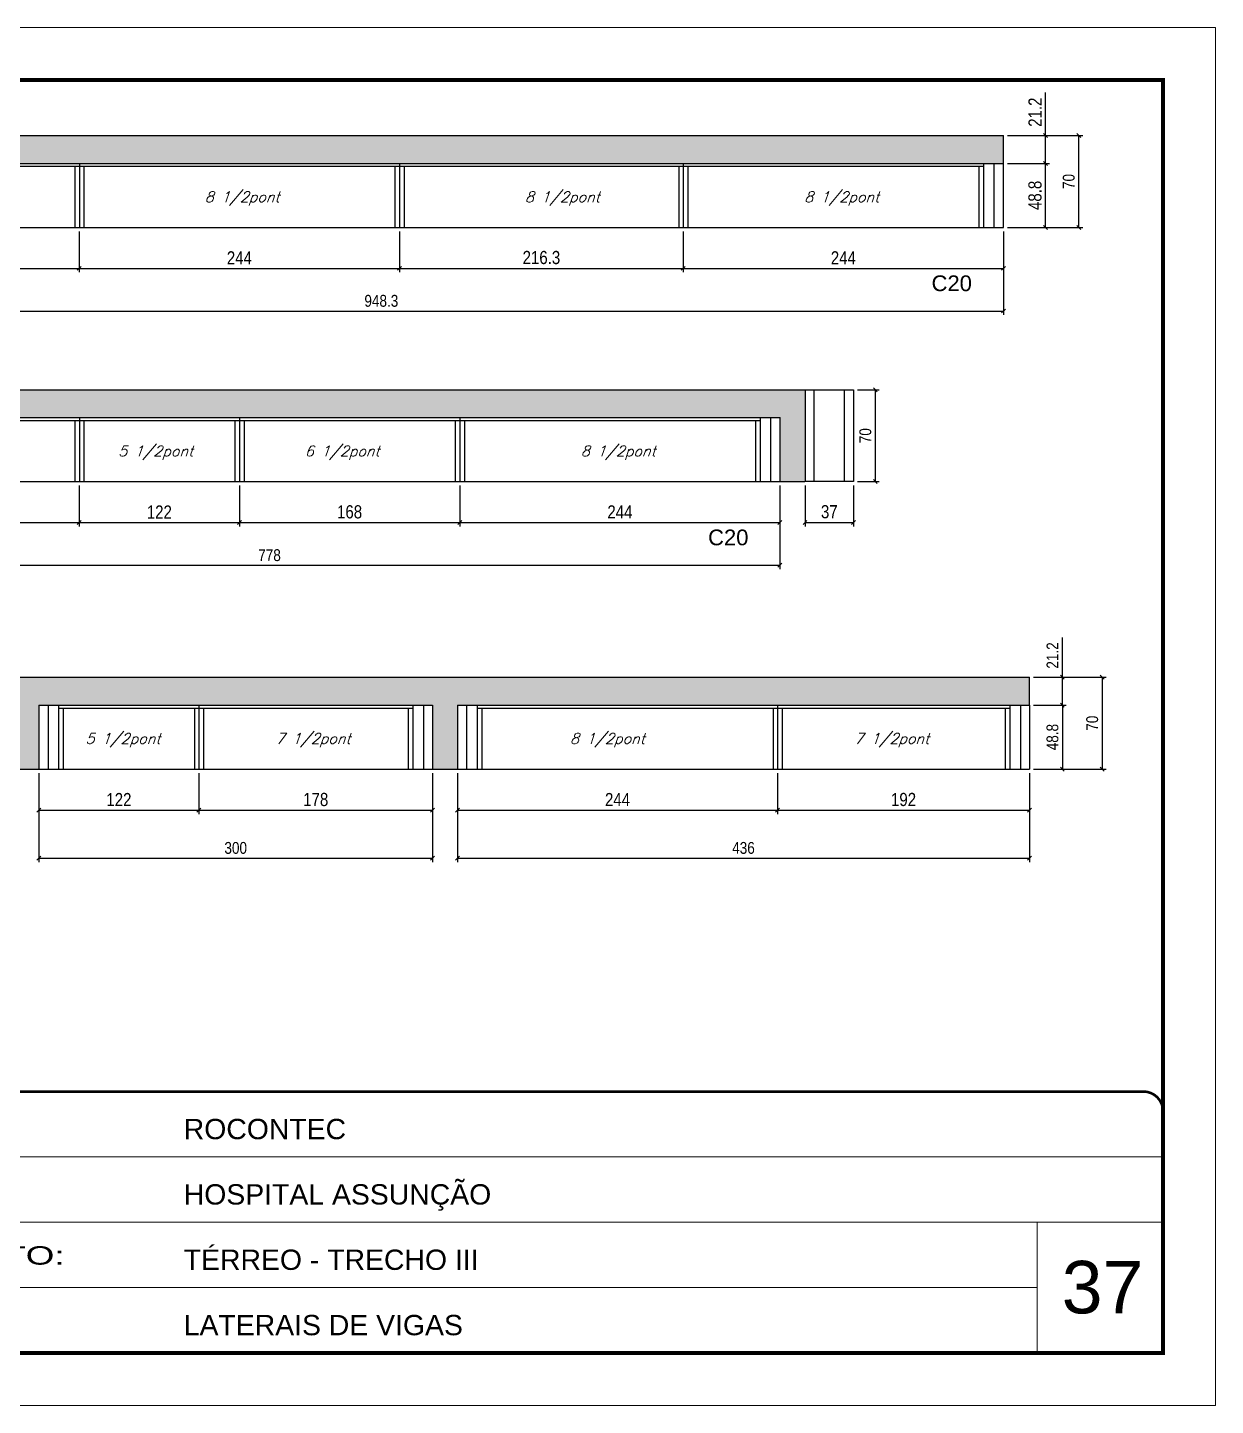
# Model space of a CAD drawing. Extents: x 137137 to 143418, y 10464 to 34486.
# Drawn here: x 137717 to 138622, y 23099 to 24149 of the extents above; entities that cross this region are included whole.
import ezdxf

# ---------------------------------------------------------------- set-up
doc = ezdxf.new("R2010")
doc.units = 0
doc.linetypes.add('CONTINUO', pattern=[0])
doc.linetypes.add('DASHED', pattern=[0.75, 0.5, -0.25])
for name, color, linetype in [('5', 5, 'Continuous'), ('COTA', 241, 'Continuous'), ('Painéis', 200, 'Continuous'), ('SARR_2.2x7', 40, 'Continuous'), ('SARR_3.5x7', 81, 'Continuous'), ('texto', 7, 'Continuous')]:
    doc.layers.add(name, color=color, linetype=linetype)
for name, color, linetype, lineweight in [('CARIMBO', 255, 'Continuous', 9), ('Escoras', 2, 'Continuous', 25), ('Folhas', 255, 'Continuous', 9), ('SARRAFO DE PRESSAO', 251, 'DASHED', 9)]:
    doc.layers.add(name, color=color, linetype=linetype, lineweight=lineweight)
doc.styles.add('ARIAL', font='arial.ttf')
doc.styles.add('COTA TECNICA', font='techl___.ttf', dxfattribs={"height": 10})
doc.styles.add('COTA TECNICA-50', font='techl___.ttf', dxfattribs={"height": 9})
doc.styles.add('Romans', font='romans.shx')
doc.styles.get("Standard").update_dxf_attribs({"font": 'arial.ttf'})
doc.styles.add('Tecnologia', font='')
doc.styles.get('Tecnologia').set_extended_font_data('Forgotten Futurist')
doc.dimstyles.new('COTA PAINEL-50', dxfattribs={"dimtxt": 9, "dimasz": 3, "dimexe": 3, "dimexo": 3, "dimgap": 3, "dimtad": 1, "dimdec": 1, "dimzin": 12, "dimdsep": 46, "dimtxsty": 'COTA TECNICA-50', "dimblk1": 'OBLIQUE', "dimblk2": 'OBLIQUE', "dimsah": 1, "dimcen": 0.9, "dimclrd": 4, "dimclre": 4, "dimclrt": 240, "dimadec": 1, "dimazin": 3, "dimtfac": 1, "dimtdec": 1, "dimtmove": 0, "dimatfit": 3, "dimfxl": 1, "dimtolj": 1, "dimtzin": 12, "dimarcsym": 0})
doc.dimstyles.new('PAINEL', dxfattribs={"dimtxt": 10, "dimasz": 3, "dimexe": 3, "dimexo": 3, "dimgap": 3, "dimtad": 1, "dimdec": 1, "dimzin": 12, "dimdsep": 46, "dimtxsty": 'COTA TECNICA', "dimblk1": 'OBLIQUE', "dimblk2": 'OBLIQUE', "dimsah": 1, "dimcen": 0.9, "dimclrd": 4, "dimclre": 4, "dimclrt": 240, "dimadec": 1, "dimazin": 3, "dimtfac": 1, "dimtdec": 1, "dimtmove": 0, "dimatfit": 3, "dimfxl": 1, "dimtolj": 1, "dimtzin": 12, "dimarcsym": 0})

# ---------------------------------------------------------------- blocks, each defined once
blk = doc.blocks.new('9999999999')
at = {"color": 30, "linetype": 'CONTINUO'}
for p, q in [((98564.6, 34379.6), (99584, 34379.6)), ((98564.6, 34329.8), (99488, 34329.8)), ((99584, 34329.8), (99488, 34329.8)), ((99488, 34329.8), (99488, 34230.2)), ((98564.6, 34280), (99488, 34280))]:
    blk.add_line(p, q, dxfattribs=at)
at = {"color": 30, "linetype": 'CONTINUO', "const_width": 2}
blk.add_lwpolyline([(99584, 34230.2), (99584, 34414.4, 0.414214), (99569, 34429.4), (98229, 34429.4, 0.414214), (98214, 34414.4), (98214, 34245.2, 0.414214), (98229, 34230.2), (99584, 34230.2)], format="xyb", dxfattribs=at)
at = {"layer": 'Folhas'}
blk.add_lwpolyline([(98139, 34190.2), (99624, 34190.2), (99624, 35240.2), (98139, 35240.2)], close=True, dxfattribs=at)
at = {"layer": 'Folhas', "color": 30, "const_width": 3}
blk.add_lwpolyline([(98214, 34230.2), (99584, 34230.2), (99584, 35200.2), (98214, 35200.2)], close=True, dxfattribs=at)
at = {"color": 7, "linetype": 'Continuous', "ltscale": 5, "style": 'ARIAL'}
for s, height, p in [('ROCONTEC', 15.48, (98837.7, 34393.1)), ('HOSPITAL ASSUNÇÃO', 15.483, (98837.7, 34343.3)), ('TÉRREO - TRECHO III', 15.483, (98837.7, 34293.5)), ('LATERAIS DE VIGAS', 15.483, (98837.7, 34243.7))]:
    blk.add_text(s, height=height, dxfattribs=at).set_placement(p)
at = {"layer": 'Folhas', "color": 7, "style": 'Tecnologia', "width": 1.5}
blk.add_text('PAVIMENTO:', height=14, dxfattribs=at).set_placement((98573.7, 34297.5))
blk = doc.blocks.new('_Oblique')
at = {"color": 0, "linetype": 'ByBlock', "lineweight": -2}
blk.add_line((-0.5, -0.5), (0.5, 0.5), dxfattribs=at)
blk = doc.blocks.new('*D5623')
at = {"layer": 'COTA', "color": 4, "linetype": 'ByBlock', "lineweight": -2, "transparency": 16777216}
for p, q in [((137512.4, 23993.3), (137512.4, 23962.1)), ((137756.4, 23993.3), (137756.4, 23962.1)), ((137512.4, 23965.1), (137756.4, 23965.1))]:
    blk.add_line(p, q, dxfattribs=at)
at = {"layer": 'Defpoints', "color": 0, "linetype": 'ByBlock', "transparency": 16777216}
for p in [(137512.4, 23996.3), (137756.4, 23996.3), (137756.4, 23965.1)]:
    blk.add_point(p, dxfattribs=at)
at = {"layer": 'COTA', "color": 4, "linetype": 'ByBlock', "lineweight": -2, "transparency": 16777216, "xscale": 3, "yscale": 3, "zscale": 3, "rotation": 180}
blk.add_blockref('_Oblique', (137512.4, 23965.1), dxfattribs=at)
at = {"layer": 'COTA', "color": 4, "linetype": 'ByBlock', "lineweight": -2, "transparency": 16777216, "xscale": 3, "yscale": 3, "zscale": 3}
blk.add_blockref('_Oblique', (137756.4, 23965.1), dxfattribs=at)
at = {"layer": 'COTA', "color": 240, "linetype": 'ByBlock', "transparency": 16777216, "insert": (137634.4, 23973.1), "char_height": 10, "attachment_point": 5, "style": 'COTA TECNICA'}
blk.add_mtext('\\A1;244', dxfattribs=at)
blk = doc.blocks.new('*D5624')
at = {"layer": 'COTA', "color": 4, "linetype": 'ByBlock', "lineweight": -2, "transparency": 16777216}
for p, q in [((137756.4, 23993.3), (137756.4, 23962.1)), ((138000.4, 23993.3), (138000.4, 23962.1)), ((137756.4, 23965.1), (138000.4, 23965.1))]:
    blk.add_line(p, q, dxfattribs=at)
at = {"layer": 'Defpoints', "color": 0, "linetype": 'ByBlock', "transparency": 16777216}
for p in [(137756.4, 23996.3), (138000.4, 23996.3), (138000.4, 23965.1)]:
    blk.add_point(p, dxfattribs=at)
at = {"layer": 'COTA', "color": 4, "linetype": 'ByBlock', "lineweight": -2, "transparency": 16777216, "xscale": 3, "yscale": 3, "zscale": 3, "rotation": 180}
blk.add_blockref('_Oblique', (137756.4, 23965.1), dxfattribs=at)
at = {"layer": 'COTA', "color": 4, "linetype": 'ByBlock', "lineweight": -2, "transparency": 16777216, "xscale": 3, "yscale": 3, "zscale": 3}
blk.add_blockref('_Oblique', (138000.4, 23965.1), dxfattribs=at)
at = {"layer": 'COTA', "color": 240, "linetype": 'ByBlock', "transparency": 16777216, "insert": (137878.4, 23973.1), "char_height": 10, "attachment_point": 5, "style": 'COTA TECNICA'}
blk.add_mtext('\\A1;244', dxfattribs=at)
blk = doc.blocks.new('*D5625')
at = {"layer": 'COTA', "color": 4, "linetype": 'ByBlock', "lineweight": -2, "transparency": 16777216}
for p, q in [((138216.7, 23993.3), (138216.7, 23962.1)), ((138460.7, 23993.3), (138460.7, 23962.1)), ((138216.7, 23965.1), (138460.7, 23965.1))]:
    blk.add_line(p, q, dxfattribs=at)
at = {"layer": 'Defpoints', "color": 0, "linetype": 'ByBlock', "transparency": 16777216}
for p in [(138216.7, 23996.3), (138460.7, 23996.3), (138460.7, 23965.1)]:
    blk.add_point(p, dxfattribs=at)
at = {"layer": 'COTA', "color": 4, "linetype": 'ByBlock', "lineweight": -2, "transparency": 16777216, "xscale": 3, "yscale": 3, "zscale": 3, "rotation": 180}
blk.add_blockref('_Oblique', (138216.7, 23965.1), dxfattribs=at)
at = {"layer": 'COTA', "color": 4, "linetype": 'ByBlock', "lineweight": -2, "transparency": 16777216, "xscale": 3, "yscale": 3, "zscale": 3}
blk.add_blockref('_Oblique', (138460.7, 23965.1), dxfattribs=at)
at = {"layer": 'COTA', "color": 240, "linetype": 'ByBlock', "transparency": 16777216, "insert": (138338.7, 23973.1), "char_height": 10, "attachment_point": 5, "style": 'COTA TECNICA'}
blk.add_mtext('\\A1;244', dxfattribs=at)
blk = doc.blocks.new('*D5626')
at = {"layer": 'COTA', "color": 4, "linetype": 'ByBlock', "lineweight": -2, "transparency": 16777216}
for p, q in [((138463.7, 24045.1), (138495.8, 24045.1)), ((138492.8, 23996.3), (138492.8, 24045.1)), ((138463.7, 23996.3), (138495.8, 23996.3))]:
    blk.add_line(p, q, dxfattribs=at)
at = {"layer": 'Defpoints', "color": 0, "linetype": 'ByBlock', "transparency": 16777216}
for p in [(138460.7, 24045.1), (138492.8, 24045.1), (138460.7, 23996.3)]:
    blk.add_point(p, dxfattribs=at)
at = {"layer": 'COTA', "color": 4, "linetype": 'ByBlock', "lineweight": -2, "transparency": 16777216, "xscale": 3, "yscale": 3, "zscale": 3}
for p, rotation in [((138492.8, 24045.1), 90), ((138492.8, 23996.3), 270)]:
    blk.add_blockref('_Oblique', p, dxfattribs=dict(at, rotation=rotation))
at = {"layer": 'COTA', "color": 240, "linetype": 'ByBlock', "transparency": 16777216, "insert": (138484.8, 24020.7), "char_height": 10, "attachment_point": 5, "rotation": 90, "style": 'COTA TECNICA'}
blk.add_mtext('\\A1;48.8', dxfattribs=at)
blk = doc.blocks.new('*D5627')
at = {"layer": 'COTA', "color": 4, "linetype": 'ByBlock', "lineweight": -2, "transparency": 16777216}
for p, q in [((138492.8, 24066.3), (138492.8, 24099)), ((138463.7, 24066.3), (138495.8, 24066.3)), ((138492.8, 24045.1), (138492.8, 24066.3)), ((138463.7, 24045.1), (138495.8, 24045.1))]:
    blk.add_line(p, q, dxfattribs=at)
at = {"layer": 'Defpoints', "color": 0, "linetype": 'ByBlock', "transparency": 16777216}
for p in [(138460.7, 24066.3), (138492.8, 24066.3), (138460.7, 24045.1)]:
    blk.add_point(p, dxfattribs=at)
at = {"layer": 'COTA', "color": 4, "linetype": 'ByBlock', "lineweight": -2, "transparency": 16777216, "xscale": 3, "yscale": 3, "zscale": 3}
for p, rotation in [((138492.8, 24066.3), 90), ((138492.8, 24045.1), 270)]:
    blk.add_blockref('_Oblique', p, dxfattribs=dict(at, rotation=rotation))
at = {"layer": 'COTA', "color": 240, "linetype": 'ByBlock', "transparency": 16777216, "insert": (138484.8, 24084.1), "char_height": 10, "attachment_point": 5, "rotation": 90, "style": 'COTA TECNICA'}
blk.add_mtext('\\A1;21.2', dxfattribs=at)
blk = doc.blocks.new('*D5588')
at = {"layer": 'Defpoints', "color": 0, "linetype": 'ByBlock', "transparency": 16777216}
for p in [(137512.4, 23996.3), (138460.7, 23996.3), (138460.7, 23932.6)]:
    blk.add_point(p, dxfattribs=at)
at = {"layer": 'Escoras', "color": 4, "linetype": 'ByBlock', "lineweight": -2, "transparency": 16777216}
for p, q in [((137512.4, 23993.3), (137512.4, 23929.6)), ((138460.7, 23993.3), (138460.7, 23929.6)), ((137512.4, 23932.6), (138460.7, 23932.6))]:
    blk.add_line(p, q, dxfattribs=at)
at = {"layer": 'Escoras', "color": 4, "linetype": 'ByBlock', "lineweight": -2, "transparency": 16777216, "xscale": 3, "yscale": 3, "zscale": 3, "rotation": 180}
blk.add_blockref('_Oblique', (137512.4, 23932.6), dxfattribs=at)
at = {"layer": 'Escoras', "color": 4, "linetype": 'ByBlock', "lineweight": -2, "transparency": 16777216, "xscale": 3, "yscale": 3, "zscale": 3}
blk.add_blockref('_Oblique', (138460.7, 23932.6), dxfattribs=at)
at = {"layer": 'Escoras', "color": 240, "linetype": 'ByBlock', "transparency": 16777216, "insert": (137986.6, 23940.3), "char_height": 9, "attachment_point": 5, "style": 'COTA TECNICA-50'}
blk.add_mtext('\\A1;948.3', dxfattribs=at)
blk = doc.blocks.new('*D5589')
at = {"layer": 'COTA', "color": 4, "linetype": 'ByBlock', "lineweight": -2, "transparency": 16777216}
for p, q in [((138000.4, 23993.3), (138000.4, 23962.1)), ((138216.7, 23993.3), (138216.7, 23962.1)), ((138000.4, 23965.1), (138216.7, 23965.1))]:
    blk.add_line(p, q, dxfattribs=at)
at = {"layer": 'Defpoints', "color": 0, "linetype": 'ByBlock', "transparency": 16777216}
for p in [(138000.4, 23996.3), (138216.7, 23996.3), (138216.7, 23965.1)]:
    blk.add_point(p, dxfattribs=at)
at = {"layer": 'COTA', "color": 4, "linetype": 'ByBlock', "lineweight": -2, "transparency": 16777216, "xscale": 3, "yscale": 3, "zscale": 3, "rotation": 180}
blk.add_blockref('_Oblique', (138000.4, 23965.1), dxfattribs=at)
at = {"layer": 'COTA', "color": 4, "linetype": 'ByBlock', "lineweight": -2, "transparency": 16777216, "xscale": 3, "yscale": 3, "zscale": 3}
blk.add_blockref('_Oblique', (138216.7, 23965.1), dxfattribs=at)
at = {"layer": 'COTA', "color": 240, "linetype": 'ByBlock', "transparency": 16777216, "insert": (138108.6, 23973.3), "char_height": 10, "attachment_point": 5, "style": 'COTA TECNICA'}
blk.add_mtext('\\A1;216.3', dxfattribs=at)
blk = doc.blocks.new('*D5629')
at = {"layer": 'COTA', "color": 4, "linetype": 'ByBlock', "lineweight": -2, "transparency": 16777216}
for p, q in [((137512.4, 23799.6), (137512.4, 23768.4)), ((137756.4, 23799.6), (137756.4, 23768.4)), ((137512.4, 23771.4), (137756.4, 23771.4))]:
    blk.add_line(p, q, dxfattribs=at)
at = {"layer": 'Defpoints', "color": 0, "linetype": 'ByBlock', "transparency": 16777216}
for p in [(137512.4, 23802.6), (137756.4, 23802.6), (137756.4, 23771.4)]:
    blk.add_point(p, dxfattribs=at)
at = {"layer": 'COTA', "color": 4, "linetype": 'ByBlock', "lineweight": -2, "transparency": 16777216, "xscale": 3, "yscale": 3, "zscale": 3, "rotation": 180}
blk.add_blockref('_Oblique', (137512.4, 23771.4), dxfattribs=at)
at = {"layer": 'COTA', "color": 4, "linetype": 'ByBlock', "lineweight": -2, "transparency": 16777216, "xscale": 3, "yscale": 3, "zscale": 3}
blk.add_blockref('_Oblique', (137756.4, 23771.4), dxfattribs=at)
at = {"layer": 'COTA', "color": 240, "linetype": 'ByBlock', "transparency": 16777216, "insert": (137634.4, 23779.5), "char_height": 10, "attachment_point": 5, "style": 'COTA TECNICA'}
blk.add_mtext('\\A1;244', dxfattribs=at)
blk = doc.blocks.new('*D5630')
at = {"layer": 'COTA', "color": 4, "linetype": 'ByBlock', "lineweight": -2, "transparency": 16777216}
for p, q in [((137756.4, 23799.6), (137756.4, 23768.4)), ((137878.4, 23799.6), (137878.4, 23768.4)), ((137756.4, 23771.4), (137878.4, 23771.4))]:
    blk.add_line(p, q, dxfattribs=at)
at = {"layer": 'Defpoints', "color": 0, "linetype": 'ByBlock', "transparency": 16777216}
for p in [(137756.4, 23802.6), (137878.4, 23802.6), (137878.4, 23771.4)]:
    blk.add_point(p, dxfattribs=at)
at = {"layer": 'COTA', "color": 4, "linetype": 'ByBlock', "lineweight": -2, "transparency": 16777216, "xscale": 3, "yscale": 3, "zscale": 3, "rotation": 180}
blk.add_blockref('_Oblique', (137756.4, 23771.4), dxfattribs=at)
at = {"layer": 'COTA', "color": 4, "linetype": 'ByBlock', "lineweight": -2, "transparency": 16777216, "xscale": 3, "yscale": 3, "zscale": 3}
blk.add_blockref('_Oblique', (137878.4, 23771.4), dxfattribs=at)
at = {"layer": 'COTA', "color": 240, "linetype": 'ByBlock', "transparency": 16777216, "insert": (137817.4, 23779.4), "char_height": 10, "attachment_point": 5, "style": 'COTA TECNICA'}
blk.add_mtext('\\A1;122', dxfattribs=at)
blk = doc.blocks.new('*D5631')
at = {"layer": 'COTA', "color": 4, "linetype": 'ByBlock', "lineweight": -2, "transparency": 16777216}
for p, q in [((138046.4, 23799.6), (138046.4, 23768.4)), ((138290.4, 23799.6), (138290.4, 23768.4)), ((138046.4, 23771.4), (138290.4, 23771.4))]:
    blk.add_line(p, q, dxfattribs=at)
at = {"layer": 'Defpoints', "color": 0, "linetype": 'ByBlock', "transparency": 16777216}
for p in [(138046.4, 23802.6), (138290.4, 23802.6), (138290.4, 23771.4)]:
    blk.add_point(p, dxfattribs=at)
at = {"layer": 'COTA', "color": 4, "linetype": 'ByBlock', "lineweight": -2, "transparency": 16777216, "xscale": 3, "yscale": 3, "zscale": 3, "rotation": 180}
blk.add_blockref('_Oblique', (138046.4, 23771.4), dxfattribs=at)
at = {"layer": 'COTA', "color": 4, "linetype": 'ByBlock', "lineweight": -2, "transparency": 16777216, "xscale": 3, "yscale": 3, "zscale": 3}
blk.add_blockref('_Oblique', (138290.4, 23771.4), dxfattribs=at)
at = {"layer": 'COTA', "color": 240, "linetype": 'ByBlock', "transparency": 16777216, "insert": (138168.4, 23779.5), "char_height": 10, "attachment_point": 5, "style": 'COTA TECNICA'}
blk.add_mtext('\\A1;244', dxfattribs=at)
blk = doc.blocks.new('*D5590')
at = {"layer": 'Defpoints', "color": 0, "linetype": 'ByBlock', "transparency": 16777216}
for p in [(137512.4, 23802.6), (138290.4, 23802.6), (138290.4, 23738.9)]:
    blk.add_point(p, dxfattribs=at)
at = {"layer": 'Escoras', "color": 4, "linetype": 'ByBlock', "lineweight": -2, "transparency": 16777216}
for p, q in [((137512.4, 23799.6), (137512.4, 23735.9)), ((138290.4, 23799.6), (138290.4, 23735.9)), ((137512.4, 23738.9), (138290.4, 23738.9))]:
    blk.add_line(p, q, dxfattribs=at)
at = {"layer": 'Escoras', "color": 4, "linetype": 'ByBlock', "lineweight": -2, "transparency": 16777216, "xscale": 3, "yscale": 3, "zscale": 3, "rotation": 180}
blk.add_blockref('_Oblique', (137512.4, 23738.9), dxfattribs=at)
at = {"layer": 'Escoras', "color": 4, "linetype": 'ByBlock', "lineweight": -2, "transparency": 16777216, "xscale": 3, "yscale": 3, "zscale": 3}
blk.add_blockref('_Oblique', (138290.4, 23738.9), dxfattribs=at)
at = {"layer": 'Escoras', "color": 240, "linetype": 'ByBlock', "transparency": 16777216, "insert": (137901.4, 23746.5), "char_height": 9, "attachment_point": 5, "style": 'COTA TECNICA-50'}
blk.add_mtext('\\A1;778', dxfattribs=at)
blk = doc.blocks.new('*D5575')
at = {"layer": 'COTA', "color": 4, "linetype": 'ByBlock', "lineweight": -2, "transparency": 16777216}
for p, q in [((137878.4, 23799.6), (137878.4, 23768.4)), ((138046.4, 23799.6), (138046.4, 23768.4)), ((137878.4, 23771.4), (138046.4, 23771.4))]:
    blk.add_line(p, q, dxfattribs=at)
at = {"layer": 'Defpoints', "color": 0, "linetype": 'ByBlock', "transparency": 16777216}
for p in [(137878.4, 23802.6), (138046.4, 23802.6), (138046.4, 23771.4)]:
    blk.add_point(p, dxfattribs=at)
at = {"layer": 'COTA', "color": 4, "linetype": 'ByBlock', "lineweight": -2, "transparency": 16777216, "xscale": 3, "yscale": 3, "zscale": 3, "rotation": 180}
blk.add_blockref('_Oblique', (137878.4, 23771.4), dxfattribs=at)
at = {"layer": 'COTA', "color": 4, "linetype": 'ByBlock', "lineweight": -2, "transparency": 16777216, "xscale": 3, "yscale": 3, "zscale": 3}
blk.add_blockref('_Oblique', (138046.4, 23771.4), dxfattribs=at)
at = {"layer": 'COTA', "color": 240, "linetype": 'ByBlock', "transparency": 16777216, "insert": (137962.4, 23779.5), "char_height": 10, "attachment_point": 5, "style": 'COTA TECNICA'}
blk.add_mtext('\\A1;168', dxfattribs=at)
blk = doc.blocks.new('*D5576')
at = {"layer": 'COTA', "color": 4, "linetype": 'ByBlock', "lineweight": -2, "transparency": 16777216}
for p, q in [((138309.5, 23799.6), (138309.5, 23768.4)), ((138346.5, 23799.6), (138346.5, 23768.4)), ((138309.5, 23771.4), (138346.5, 23771.4))]:
    blk.add_line(p, q, dxfattribs=at)
at = {"layer": 'Defpoints', "color": 0, "linetype": 'ByBlock', "transparency": 16777216}
for p in [(138309.5, 23802.6), (138346.5, 23802.6), (138346.5, 23771.4)]:
    blk.add_point(p, dxfattribs=at)
at = {"layer": 'COTA', "color": 4, "linetype": 'ByBlock', "lineweight": -2, "transparency": 16777216, "xscale": 3, "yscale": 3, "zscale": 3, "rotation": 180}
blk.add_blockref('_Oblique', (138309.5, 23771.4), dxfattribs=at)
at = {"layer": 'COTA', "color": 4, "linetype": 'ByBlock', "lineweight": -2, "transparency": 16777216, "xscale": 3, "yscale": 3, "zscale": 3}
blk.add_blockref('_Oblique', (138346.5, 23771.4), dxfattribs=at)
at = {"layer": 'COTA', "color": 240, "linetype": 'ByBlock', "transparency": 16777216, "insert": (138328, 23779.6), "char_height": 10, "attachment_point": 5, "style": 'COTA TECNICA'}
blk.add_mtext('\\A1;37', dxfattribs=at)
blk = doc.blocks.new('*D5578')
at = {"layer": 'Defpoints', "color": 0, "linetype": 'ByBlock', "transparency": 16777216}
for p in [(138460.7, 24066.3), (138518.1, 24066.3), (138460.7, 23996.3)]:
    blk.add_point(p, dxfattribs=at)
at = {"layer": 'Escoras', "color": 4, "linetype": 'ByBlock', "lineweight": -2, "transparency": 16777216}
for p, q in [((138463.7, 24066.3), (138521.1, 24066.3)), ((138518.1, 23996.3), (138518.1, 24066.3)), ((138463.7, 23996.3), (138521.1, 23996.3))]:
    blk.add_line(p, q, dxfattribs=at)
at = {"layer": 'Escoras', "color": 4, "linetype": 'ByBlock', "lineweight": -2, "transparency": 16777216, "xscale": 3, "yscale": 3, "zscale": 3}
for p, rotation in [((138518.1, 24066.3), 90), ((138518.1, 23996.3), 270)]:
    blk.add_blockref('_Oblique', p, dxfattribs=dict(at, rotation=rotation))
at = {"layer": 'Escoras', "color": 240, "linetype": 'ByBlock', "transparency": 16777216, "insert": (138510.5, 24031.3), "char_height": 9, "attachment_point": 5, "rotation": 90, "style": 'COTA TECNICA-50'}
blk.add_mtext('\\A1;70', dxfattribs=at)
blk = doc.blocks.new('*D5603')
at = {"layer": 'Defpoints', "color": 0, "linetype": 'ByBlock', "transparency": 16777216}
for p in [(138346.5, 23872.6), (138363.1, 23872.6), (138346.5, 23802.6)]:
    blk.add_point(p, dxfattribs=at)
at = {"layer": 'Escoras', "color": 4, "linetype": 'ByBlock', "lineweight": -2, "transparency": 16777216}
for p, q in [((138349.5, 23872.6), (138366.1, 23872.6)), ((138363.1, 23802.6), (138363.1, 23872.6)), ((138349.5, 23802.6), (138366.1, 23802.6))]:
    blk.add_line(p, q, dxfattribs=at)
at = {"layer": 'Escoras', "color": 4, "linetype": 'ByBlock', "lineweight": -2, "transparency": 16777216, "xscale": 3, "yscale": 3, "zscale": 3}
for p, rotation in [((138363.1, 23872.6), 90), ((138363.1, 23802.6), 270)]:
    blk.add_blockref('_Oblique', p, dxfattribs=dict(at, rotation=rotation))
at = {"layer": 'Escoras', "color": 240, "linetype": 'ByBlock', "transparency": 16777216, "insert": (138355.5, 23837.6), "char_height": 9, "attachment_point": 5, "rotation": 90, "style": 'COTA TECNICA-50'}
blk.add_mtext('\\A1;70', dxfattribs=at)
blk = doc.blocks.new('*D5604')
at = {"layer": 'COTA', "color": 4, "linetype": 'ByBlock', "lineweight": -2, "transparency": 16777216}
for p, q in [((137725.6, 23580.5), (137725.6, 23549.2)), ((137847.6, 23580.5), (137847.6, 23549.2)), ((137725.6, 23552.2), (137847.6, 23552.2))]:
    blk.add_line(p, q, dxfattribs=at)
at = {"layer": 'Defpoints', "color": 0, "linetype": 'ByBlock', "transparency": 16777216}
for p in [(137725.6, 23583.5), (137847.6, 23583.5), (137847.6, 23552.2)]:
    blk.add_point(p, dxfattribs=at)
at = {"layer": 'COTA', "color": 4, "linetype": 'ByBlock', "lineweight": -2, "transparency": 16777216, "xscale": 3, "yscale": 3, "zscale": 3, "rotation": 180}
blk.add_blockref('_Oblique', (137725.6, 23552.2), dxfattribs=at)
at = {"layer": 'COTA', "color": 4, "linetype": 'ByBlock', "lineweight": -2, "transparency": 16777216, "xscale": 3, "yscale": 3, "zscale": 3}
blk.add_blockref('_Oblique', (137847.6, 23552.2), dxfattribs=at)
at = {"layer": 'COTA', "color": 240, "linetype": 'ByBlock', "transparency": 16777216, "insert": (137786.6, 23560.3), "char_height": 10, "attachment_point": 5, "style": 'COTA TECNICA'}
blk.add_mtext('\\A1;122', dxfattribs=at)
blk = doc.blocks.new('*D5579')
at = {"layer": 'COTA', "color": 4, "linetype": 'ByBlock', "lineweight": -2, "transparency": 16777216}
for p, q in [((137847.6, 23580.5), (137847.6, 23549.2)), ((138025.6, 23580.5), (138025.6, 23549.2)), ((137847.6, 23552.2), (138025.6, 23552.2))]:
    blk.add_line(p, q, dxfattribs=at)
at = {"layer": 'Defpoints', "color": 0, "linetype": 'ByBlock', "transparency": 16777216}
for p in [(137847.6, 23583.5), (138025.6, 23583.5), (138025.6, 23552.2)]:
    blk.add_point(p, dxfattribs=at)
at = {"layer": 'COTA', "color": 4, "linetype": 'ByBlock', "lineweight": -2, "transparency": 16777216, "xscale": 3, "yscale": 3, "zscale": 3, "rotation": 180}
blk.add_blockref('_Oblique', (137847.6, 23552.2), dxfattribs=at)
at = {"layer": 'COTA', "color": 4, "linetype": 'ByBlock', "lineweight": -2, "transparency": 16777216, "xscale": 3, "yscale": 3, "zscale": 3}
blk.add_blockref('_Oblique', (138025.6, 23552.2), dxfattribs=at)
at = {"layer": 'COTA', "color": 240, "linetype": 'ByBlock', "transparency": 16777216, "insert": (137936.6, 23560.3), "char_height": 10, "attachment_point": 5, "style": 'COTA TECNICA'}
blk.add_mtext('\\A1;178', dxfattribs=at)
blk = doc.blocks.new('*D5605')
at = {"layer": 'Defpoints', "color": 0, "linetype": 'ByBlock', "transparency": 16777216}
for p in [(137725.6, 23583.5), (138025.6, 23583.5), (138025.6, 23515.7)]:
    blk.add_point(p, dxfattribs=at)
at = {"layer": 'Escoras', "color": 4, "linetype": 'ByBlock', "lineweight": -2, "transparency": 16777216}
for p, q in [((137725.6, 23580.5), (137725.6, 23512.7)), ((138025.6, 23580.5), (138025.6, 23512.7)), ((137725.6, 23515.7), (138025.6, 23515.7))]:
    blk.add_line(p, q, dxfattribs=at)
at = {"layer": 'Escoras', "color": 4, "linetype": 'ByBlock', "lineweight": -2, "transparency": 16777216, "xscale": 3, "yscale": 3, "zscale": 3, "rotation": 180}
blk.add_blockref('_Oblique', (137725.6, 23515.7), dxfattribs=at)
at = {"layer": 'Escoras', "color": 4, "linetype": 'ByBlock', "lineweight": -2, "transparency": 16777216, "xscale": 3, "yscale": 3, "zscale": 3}
blk.add_blockref('_Oblique', (138025.6, 23515.7), dxfattribs=at)
at = {"layer": 'Escoras', "color": 240, "linetype": 'ByBlock', "transparency": 16777216, "insert": (137875.6, 23523.4), "char_height": 9, "attachment_point": 5, "style": 'COTA TECNICA-50'}
blk.add_mtext('\\A1;300', dxfattribs=at)
blk = doc.blocks.new('*D5632')
at = {"layer": 'COTA', "color": 4, "linetype": 'ByBlock', "lineweight": -2, "transparency": 16777216}
for p, q in [((138044.6, 23580.5), (138044.6, 23549.2)), ((138288.6, 23580.5), (138288.6, 23549.2)), ((138044.6, 23552.2), (138288.6, 23552.2))]:
    blk.add_line(p, q, dxfattribs=at)
at = {"layer": 'Defpoints', "color": 0, "linetype": 'ByBlock', "transparency": 16777216}
for p in [(138044.6, 23583.5), (138288.6, 23583.5), (138288.6, 23552.2)]:
    blk.add_point(p, dxfattribs=at)
at = {"layer": 'COTA', "color": 4, "linetype": 'ByBlock', "lineweight": -2, "transparency": 16777216, "xscale": 3, "yscale": 3, "zscale": 3, "rotation": 180}
blk.add_blockref('_Oblique', (138044.6, 23552.2), dxfattribs=at)
at = {"layer": 'COTA', "color": 4, "linetype": 'ByBlock', "lineweight": -2, "transparency": 16777216, "xscale": 3, "yscale": 3, "zscale": 3}
blk.add_blockref('_Oblique', (138288.6, 23552.2), dxfattribs=at)
at = {"layer": 'COTA', "color": 240, "linetype": 'ByBlock', "transparency": 16777216, "insert": (138166.6, 23560.3), "char_height": 10, "attachment_point": 5, "style": 'COTA TECNICA'}
blk.add_mtext('\\A1;244', dxfattribs=at)
blk = doc.blocks.new('*D5591')
at = {"layer": 'COTA', "color": 4, "linetype": 'ByBlock', "lineweight": -2, "transparency": 16777216}
for p, q in [((138288.6, 23580.5), (138288.6, 23549.2)), ((138480.6, 23580.5), (138480.6, 23549.2)), ((138288.6, 23552.2), (138480.6, 23552.2))]:
    blk.add_line(p, q, dxfattribs=at)
at = {"layer": 'Defpoints', "color": 0, "linetype": 'ByBlock', "transparency": 16777216}
for p in [(138288.6, 23583.5), (138480.6, 23583.5), (138480.6, 23552.2)]:
    blk.add_point(p, dxfattribs=at)
at = {"layer": 'COTA', "color": 4, "linetype": 'ByBlock', "lineweight": -2, "transparency": 16777216, "xscale": 3, "yscale": 3, "zscale": 3, "rotation": 180}
blk.add_blockref('_Oblique', (138288.6, 23552.2), dxfattribs=at)
at = {"layer": 'COTA', "color": 4, "linetype": 'ByBlock', "lineweight": -2, "transparency": 16777216, "xscale": 3, "yscale": 3, "zscale": 3}
blk.add_blockref('_Oblique', (138480.6, 23552.2), dxfattribs=at)
at = {"layer": 'COTA', "color": 240, "linetype": 'ByBlock', "transparency": 16777216, "insert": (138384.6, 23560.3), "char_height": 10, "attachment_point": 5, "style": 'COTA TECNICA'}
blk.add_mtext('\\A1;192', dxfattribs=at)
blk = doc.blocks.new('*D5633')
at = {"layer": 'Defpoints', "color": 0, "linetype": 'ByBlock', "transparency": 16777216}
for p in [(138044.6, 23583.5), (138480.6, 23583.5), (138480.6, 23515.7)]:
    blk.add_point(p, dxfattribs=at)
at = {"layer": 'Escoras', "color": 4, "linetype": 'ByBlock', "lineweight": -2, "transparency": 16777216}
for p, q in [((138044.6, 23580.5), (138044.6, 23512.7)), ((138480.6, 23580.5), (138480.6, 23512.7)), ((138044.6, 23515.7), (138480.6, 23515.7))]:
    blk.add_line(p, q, dxfattribs=at)
at = {"layer": 'Escoras', "color": 4, "linetype": 'ByBlock', "lineweight": -2, "transparency": 16777216, "xscale": 3, "yscale": 3, "zscale": 3, "rotation": 180}
blk.add_blockref('_Oblique', (138044.6, 23515.7), dxfattribs=at)
at = {"layer": 'Escoras', "color": 4, "linetype": 'ByBlock', "lineweight": -2, "transparency": 16777216, "xscale": 3, "yscale": 3, "zscale": 3}
blk.add_blockref('_Oblique', (138480.6, 23515.7), dxfattribs=at)
at = {"layer": 'Escoras', "color": 240, "linetype": 'ByBlock', "transparency": 16777216, "insert": (138262.6, 23523.4), "char_height": 9, "attachment_point": 5, "style": 'COTA TECNICA-50'}
blk.add_mtext('\\A1;436', dxfattribs=at)
blk = doc.blocks.new('*D5634')
at = {"layer": 'Defpoints', "color": 0, "linetype": 'ByBlock', "transparency": 16777216}
for p in [(138480.6, 23632.3), (138480.6, 23583.5), (138505.6, 23583.5)]:
    blk.add_point(p, dxfattribs=at)
at = {"layer": 'Escoras', "color": 4, "linetype": 'ByBlock', "lineweight": -2, "transparency": 16777216}
for p, q in [((138483.6, 23632.3), (138508.6, 23632.3)), ((138505.6, 23632.3), (138505.6, 23583.5)), ((138483.6, 23583.5), (138508.6, 23583.5))]:
    blk.add_line(p, q, dxfattribs=at)
at = {"layer": 'Escoras', "color": 4, "linetype": 'ByBlock', "lineweight": -2, "transparency": 16777216, "xscale": 3, "yscale": 3, "zscale": 3}
for p, rotation in [((138505.6, 23632.3), 90), ((138505.6, 23583.5), 270)]:
    blk.add_blockref('_Oblique', p, dxfattribs=dict(at, rotation=rotation))
at = {"layer": 'Escoras', "color": 240, "linetype": 'ByBlock', "transparency": 16777216, "insert": (138498.1, 23607.9), "char_height": 9, "attachment_point": 5, "rotation": 90, "style": 'COTA TECNICA-50'}
blk.add_mtext('\\A1;48.8', dxfattribs=at)
blk = doc.blocks.new('*D5635')
at = {"layer": 'Defpoints', "color": 0, "linetype": 'ByBlock', "transparency": 16777216}
for p in [(138480.6, 23653.5), (138505.6, 23653.5), (138480.6, 23632.3)]:
    blk.add_point(p, dxfattribs=at)
at = {"layer": 'Escoras', "color": 4, "linetype": 'ByBlock', "lineweight": -2, "transparency": 16777216}
for p, q in [((138505.6, 23653.5), (138505.6, 23683.8)), ((138483.6, 23653.5), (138508.6, 23653.5)), ((138505.6, 23632.3), (138505.6, 23653.5)), ((138483.6, 23632.3), (138508.6, 23632.3))]:
    blk.add_line(p, q, dxfattribs=at)
at = {"layer": 'Escoras', "color": 4, "linetype": 'ByBlock', "lineweight": -2, "transparency": 16777216, "xscale": 3, "yscale": 3, "zscale": 3}
for p, rotation in [((138505.6, 23653.5), 90), ((138505.6, 23632.3), 270)]:
    blk.add_blockref('_Oblique', p, dxfattribs=dict(at, rotation=rotation))
at = {"layer": 'Escoras', "color": 240, "linetype": 'ByBlock', "transparency": 16777216, "insert": (138498.1, 23670.1), "char_height": 9, "attachment_point": 5, "rotation": 90, "style": 'COTA TECNICA-50'}
blk.add_mtext('\\A1;21.2', dxfattribs=at)
blk = doc.blocks.new('*D5592')
at = {"layer": 'Defpoints', "color": 0, "linetype": 'ByBlock', "transparency": 16777216}
for p in [(138480.6, 23653.5), (138480.6, 23583.5), (138536, 23583.5)]:
    blk.add_point(p, dxfattribs=at)
at = {"layer": 'Escoras', "color": 4, "linetype": 'ByBlock', "lineweight": -2, "transparency": 16777216}
for p, q in [((138483.6, 23653.5), (138539, 23653.5)), ((138536, 23653.5), (138536, 23583.5)), ((138483.6, 23583.5), (138539, 23583.5))]:
    blk.add_line(p, q, dxfattribs=at)
at = {"layer": 'Escoras', "color": 4, "linetype": 'ByBlock', "lineweight": -2, "transparency": 16777216, "xscale": 3, "yscale": 3, "zscale": 3}
for p, rotation in [((138536, 23653.5), 90), ((138536, 23583.5), 270)]:
    blk.add_blockref('_Oblique', p, dxfattribs=dict(at, rotation=rotation))
at = {"layer": 'Escoras', "color": 240, "linetype": 'ByBlock', "transparency": 16777216, "insert": (138528.4, 23618.5), "char_height": 9, "attachment_point": 5, "rotation": 90, "style": 'COTA TECNICA-50'}
blk.add_mtext('\\A1;70', dxfattribs=at)

msp = doc.modelspace()

# ---------------------------------------------------------------- hatches: boundary and pattern name
at = {"layer": 'COTA', "linetype": 'ByBlock'}
h = msp.add_hatch(dxfattribs=at)
h.set_pattern_fill('AR-CONC', color=256, scale=0.03)
h.set_pattern_definition([(50, (2549.3994, -2083.821), (5.46554007, -0.47817257), [0.5715, -6.2865]), (355, (2549.3994, -2083.821), (-1.05730264, 5.73170536), [0.4572, -5.02921753]), (100.4514447, (2549.855, -2083.861), (4.40823741, 5.25353256), [0.48570026, -5.34270734]), (46.1842, (2549.3994, -2082.297), (8.13237123, -1.26126984), [0.85725, -9.42975]), (96.6355576, (2550.077, -2082.402), (7.122124, 7.42278374), [0.7285507, -8.01406824]), (351.184151, (2549.3994, -2082.297), (7.122124, 7.42278374), [0.685799, -7.54379196]), (21, (2550.1614, -2082.678), (4.54843174, -3.06795595), [0.5715, -6.2865]), (326, (2550.1614, -2082.678), (1.85406085, 5.52563898), [0.4572, -5.0292]), (71.451445, (2550.5405, -2082.9336), (6.40249258, 2.45768307), [0.48570026, -5.34269813]), (37.5, (2549.3994, -2083.821), (0.092658098, 2.536651166), [0, -4.96824, 0, -5.1054, 0, -5.04825]), (7.5, (2549.3994, -2083.821), (2.004589875, 3.005417245), [0, -2.91084, 0, -4.85394, 0, -1.92405]), (327.5, (2547.7002, -2083.821), (4.067717855, -0.17186232), [0, -1.905, 0, -5.9436, 0, -7.8867]), (317.5, (2546.9382, -2083.821), (4.44387544, 0.76279473), [0, -2.4765, 0, -3.94716, 0, -5.6007])])
h.paths.add_polyline_path([(138216.74, 24045.07), (138460.74, 24045.07), (138460.74, 24066.27), (138216.74, 24066.27), (137756.44, 24066.27), (137512.44, 24066.27), (137512.44, 24045.07), (137756.44, 24045.07)])
h = msp.add_hatch(dxfattribs=at)
h.set_pattern_fill('AR-CONC', color=256, scale=0.03)
h.set_pattern_definition([(50, (2549.3994, -2277.4916), (5.46554007, -0.47817257), [0.5715, -6.2865]), (355, (2549.3994, -2277.4916), (-1.05730264, 5.73170536), [0.4572, -5.02921753]), (100.4514447, (2549.855, -2277.5314), (4.40823741, 5.25353256), [0.48570026, -5.34270734]), (46.1842, (2549.3994, -2275.9676), (8.13237123, -1.26126984), [0.85725, -9.42975]), (96.6355576, (2550.077, -2276.073), (7.122124, 7.42278374), [0.7285507, -8.01406824]), (351.184151, (2549.3994, -2275.9676), (7.122124, 7.42278374), [0.685799, -7.54379196]), (21, (2550.1614, -2276.3486), (4.54843174, -3.06795595), [0.5715, -6.2865]), (326, (2550.1614, -2276.3486), (1.85406085, 5.52563898), [0.4572, -5.0292]), (71.451445, (2550.5405, -2276.604), (6.40249258, 2.45768307), [0.48570026, -5.34269813]), (37.5, (2549.3994, -2277.4916), (0.092658098, 2.536651166), [0, -4.96824, 0, -5.1054, 0, -5.04825]), (7.5, (2549.3994, -2277.4916), (2.004589875, 3.005417245), [0, -2.91084, 0, -4.85394, 0, -1.92405]), (327.5, (2547.7002, -2277.4916), (4.067717855, -0.17186232), [0, -1.905, 0, -5.9436, 0, -7.8867]), (317.5, (2546.9382, -2277.4916), (4.44387544, 0.76279473), [0, -2.4765, 0, -3.94716, 0, -5.6007])])
h.paths.add_polyline_path([(138309.44, 23802.6), (138309.49, 23872.6), (137756.44, 23872.6), (137512.44, 23872.6), (137512.44, 23851.4), (138290.44, 23851.4), (138290.44, 23802.6)])
h = msp.add_hatch(dxfattribs=at)
h.set_pattern_fill('AR-CONC', color=256, scale=0.03)
h.set_pattern_definition([(50, (-58146.126, -10020.8976), (5.46554007, -0.47817257), [0.5715, -6.2865]), (355, (-58146.126, -10020.8976), (-1.05730264, 5.73170536), [0.4572, -5.02921753]), (100.4514447, (-58145.6706, -10020.9374), (4.40823741, 5.25353256), [0.48570026, -5.34270734]), (46.1842, (-58146.126, -10019.3736), (8.13237123, -1.26126984), [0.85725, -9.42975]), (96.6355576, (-58145.448, -10019.479), (7.12212402, 7.42278374), [0.7285507, -8.01406824]), (351.184151, (-58146.126, -10019.3736), (7.12212402, 7.42278374), [0.685799, -7.54379196]), (21, (-58145.364, -10019.7546), (4.54843174, -3.06795595), [0.5715, -6.2865]), (326, (-58145.364, -10019.7546), (1.85406085, 5.52563898), [0.4572, -5.0292]), (71.451445, (-58144.985, -10020.01), (6.40249258, 2.45768307), [0.48570026, -5.34269813]), (37.5, (-58146.126, -10020.8976), (0.092658098, 2.536651166), [0, -4.96824, 0, -5.1054, 0, -5.04825]), (7.5, (-58146.126, -10020.8976), (2.004589875, 3.005417245), [0, -2.91084, 0, -4.85394, 0, -1.92405]), (327.5, (-58147.8253, -10020.8976), (4.067717855, -0.17186232), [0, -1.905, 0, -5.9436, 0, -7.8867]), (317.5, (-58148.5873, -10020.8976), (4.44387544, 0.76279473), [0, -2.4765, 0, -3.94716, 0, -5.6007])])
h.paths.add_polyline_path([(137725.61, 23632.25), (138025.61, 23632.25), (138025.61, 23583.45), (138044.61, 23583.45), (138044.61, 23632.25), (138480.61, 23632.25), (138480.61, 23653.45), (137706.61, 23653.45), (137706.61, 23583.45), (137725.61, 23583.45)])

# ---------------------------------------------------------------- linework, layer by layer
for p, q in [((137512.44, 24066.27), (137756.44, 24066.27)), ((137756.44, 24066.27), (138216.74, 24066.27)), ((138216.74, 24066.27), (138460.74, 24066.27)), ((138460.74, 24045.07), (138460.74, 24066.27)), ((137512.44, 23872.6), (137756.44, 23872.6)), ((137756.44, 23872.6), (138046.44, 23872.6)), ((138046.44, 23872.6), (138309.49, 23872.6)), ((138290.44, 23802.6), (138309.44, 23802.6)), ((137706.61, 23653.45), (138480.61, 23653.45)), ((138480.61, 23632.25), (138480.61, 23653.45)), ((137706.61, 23583.45), (137725.61, 23583.45)), ((138025.61, 23583.45), (138044.61, 23583.45))]:
    msp.add_line(p, q, dxfattribs=at)
at = {"layer": 'Painéis', "linetype": 'ByBlock'}
for p, q in [((137512.44, 24045.07), (137756.44, 24045.07)), ((137756.44, 24045.07), (138216.74, 24045.07)), ((137756.44, 24045.07), (137756.44, 23996.27)), ((138000.44, 24045.07), (138000.44, 23996.27)), ((138216.74, 24045.07), (138460.74, 24045.07)), ((138216.74, 24045.07), (138216.74, 23996.27)), ((138460.74, 23996.27), (138460.74, 24045.07)), ((137512.44, 23996.27), (137756.44, 23996.27)), ((137756.44, 23996.27), (138216.74, 23996.27)), ((138216.74, 23996.27), (138460.74, 23996.27)), ((138309.49, 23872.6), (138309.49, 23802.6)), ((138309.49, 23872.6), (138346.49, 23872.6)), ((138346.49, 23872.6), (138346.49, 23802.6)), ((137512.44, 23851.4), (137756.44, 23851.4)), ((137756.44, 23851.4), (138046.44, 23851.4)), ((137756.44, 23851.4), (137756.44, 23802.6)), ((137878.44, 23851.4), (137878.44, 23802.6)), ((138046.44, 23851.4), (138290.44, 23851.4)), ((138046.44, 23851.4), (138046.44, 23802.6)), ((138290.44, 23802.6), (138290.44, 23851.4)), ((137512.44, 23802.6), (137756.44, 23802.6)), ((137756.44, 23802.6), (138046.44, 23802.6)), ((138046.44, 23802.6), (138290.44, 23802.6)), ((138346.49, 23802.6), (138309.49, 23802.6)), ((137725.61, 23632.25), (138025.61, 23632.25)), ((137725.61, 23632.25), (137725.61, 23583.45)), ((137847.61, 23632.25), (137847.61, 23583.45)), ((138025.61, 23632.25), (138025.61, 23583.45)), ((138044.61, 23632.25), (138480.61, 23632.25)), ((138044.61, 23632.25), (138044.61, 23583.45)), ((138288.61, 23632.25), (138288.61, 23583.45)), ((138480.61, 23632.25), (138480.61, 23583.45)), ((137725.61, 23583.45), (138025.61, 23583.45)), ((138044.61, 23583.45), (138480.61, 23583.45))]:
    msp.add_line(p, q, dxfattribs=at)
at = {"layer": 'SARR_2.2x7', "linetype": 'Continuous'}
for p, q in [((138453.74, 23996.27), (138453.74, 24045.07)), ((137527.44, 24042.87), (137756.44, 24042.87)), ((137756.44, 24042.87), (138216.74, 24042.87)), ((138000.44, 24042.87), (138000.44, 24042.87)), ((138216.74, 24042.87), (138216.74, 24042.87)), ((138216.74, 24042.87), (138445.74, 24042.87)), ((138316.49, 23802.6), (138316.49, 23872.6)), ((138339.49, 23802.6), (138339.49, 23872.6)), ((138346.49, 23870.4), (138346.49, 23870.4)), ((137527.44, 23849.2), (137756.44, 23849.2)), ((137756.44, 23849.2), (138046.44, 23849.2)), ((137878.44, 23849.2), (137878.44, 23849.2)), ((138046.44, 23849.2), (138046.44, 23849.2)), ((138046.44, 23849.2), (138275.44, 23849.2)), ((138283.44, 23802.6), (138283.44, 23851.4)), ((137732.61, 23632.25), (137732.61, 23583.45)), ((137740.61, 23630.05), (137847.61, 23630.05)), ((137847.61, 23630.05), (138010.61, 23630.05)), ((138018.61, 23632.25), (138018.61, 23583.45)), ((138025.61, 23630.05), (138025.61, 23630.05)), ((138051.61, 23632.25), (138051.61, 23583.45)), ((138059.61, 23630.05), (138288.61, 23630.05)), ((138288.61, 23630.05), (138465.61, 23630.05)), ((138473.61, 23632.25), (138473.61, 23583.45)), ((138480.61, 23630.05), (138480.61, 23630.05))]:
    msp.add_line(p, q, dxfattribs=at)
at = {"layer": 'SARR_3.5x7'}
for p, q in [((138445.74, 23996.27), (138445.74, 24045.07)), ((137752.94, 24042.87), (137752.94, 23996.27)), ((137759.94, 24042.87), (137759.94, 23996.27)), ((137996.94, 24042.87), (137996.94, 23996.27)), ((138003.94, 24042.87), (138003.94, 23996.27)), ((138213.24, 24042.87), (138213.24, 23996.27)), ((138220.24, 24042.87), (138220.24, 23996.27)), ((138442.24, 23996.27), (138442.24, 24042.87)), ((137752.94, 23849.2), (137752.94, 23802.6)), ((137759.94, 23849.2), (137759.94, 23802.6)), ((137874.94, 23849.2), (137874.94, 23802.6)), ((137881.94, 23849.2), (137881.94, 23802.6)), ((138042.94, 23849.2), (138042.94, 23802.6)), ((138049.94, 23849.2), (138049.94, 23802.6)), ((138271.94, 23802.6), (138271.94, 23849.2)), ((138275.44, 23802.6), (138275.44, 23851.4)), ((137740.61, 23632.25), (137740.61, 23583.45)), ((137744.11, 23630.05), (137744.11, 23583.45)), ((137844.11, 23630.05), (137844.11, 23583.45)), ((137851.11, 23630.05), (137851.11, 23583.45)), ((138007.11, 23630.05), (138007.11, 23583.45)), ((138010.61, 23632.25), (138010.61, 23583.45)), ((138059.61, 23632.25), (138059.61, 23583.45)), ((138063.11, 23630.05), (138063.11, 23583.45)), ((138285.11, 23630.05), (138285.11, 23583.45)), ((138292.11, 23630.05), (138292.11, 23583.45)), ((138462.11, 23630.05), (138462.11, 23583.45)), ((138465.61, 23632.25), (138465.61, 23583.45))]:
    msp.add_line(p, q, dxfattribs=at)

# ---------------------------------------------------------------- block references
at = {"layer": 'SARRAFO DE PRESSAO', "color": 6, "linetype": 'ByBlock'}
msp.add_blockref('9999999999', (38998.31, -11091.6), dxfattribs=at)

# ---------------------------------------------------------------- texts
at = {"layer": '5', "linetype": 'Continuous'}
for p in [(138405.93, 23947.74), (138235.63, 23754.07)]:
    msp.add_text('C20', height=12, rotation=359.99996, dxfattribs=at).set_placement(p)
at = {"layer": 'CARIMBO', "style": 'ARIAL'}
msp.add_text('37', height=40, dxfattribs=at).set_placement((138505.15, 23168.74))
at = {"layer": 'texto', "color": 2, "char_height": 8, "attachment_point": 5, "style": 'Romans'}
for s, insert in [('{\\Q19;\\C256;8 1/2pont}', (137880.56, 24018.3)), ('{\\Q19;\\C256;8 1/2pont}', (138124.56, 24018.3)), ('{\\Q19;\\C256;8 1/2pont}', (138337.45, 24018.3)), ('{\\Q19;\\C256;5 1/2pont}', (137814.61, 23824.63)), ('{\\Q19;\\C256;6 1/2pont}', (137956.79, 23824.63)), ('{\\Q19;\\C256;8 1/2pont}', (138167.15, 23824.63)), ('{\\Q19;\\C256;5 1/2pont}', (137789.71, 23605.48)), ('{\\Q19;\\C256;7 1/2pont}', (137934.66, 23605.48)), ('{\\Q19;\\C256;8 1/2pont}', (138158.9, 23605.48)), ('{\\Q19;\\C256;7 1/2pont}', (138375.66, 23605.48))]:
    msp.add_mtext(s, dxfattribs=dict(at, insert=insert))

# ---------------------------------------------------------------- dimensions: what is measured, and where the dimension line sits
at = {"layer": 'COTA', "linetype": 'ByBlock'}
for base, p1, p2, picture, middle in [((138492.85, 24066.27), (138460.74, 24045.07), (138460.74, 24066.27), '*D5627', (138484.79, 24084.14)), ((138492.85, 24045.07), (138460.74, 23996.27), (138460.74, 24045.07), '*D5626', (138484.75, 24020.67))]:
    dim = msp.add_linear_dim(base=base, p1=p1, p2=p2, angle=90, dimstyle='PAINEL', dxfattribs=at)
    dim.commit()
    dim.dimension.update_dxf_attribs({"geometry": picture, "text_midpoint": middle})
for base, p1, p2, picture, middle in [((137756.44, 23965.06), (137512.44, 23996.27), (137756.44, 23996.27), '*D5623', (137634.44, 23973.13)), ((138000.44, 23965.06), (137756.44, 23996.27), (138000.44, 23996.27), '*D5624', (137878.44, 23973.13)), ((138216.74, 23965.06), (138000.44, 23996.27), (138216.74, 23996.27), '*D5589', (138108.59, 23973.28)), ((138460.74, 23965.06), (138216.74, 23996.27), (138460.74, 23996.27), '*D5625', (138338.74, 23973.13)), ((137756.44, 23771.39), (137512.44, 23802.6), (137756.44, 23802.6), '*D5629', (137634.44, 23779.46)), ((137878.44, 23771.39), (137756.44, 23802.6), (137878.44, 23802.6), '*D5630', (137817.44, 23779.45)), ((138046.44, 23771.39), (137878.44, 23802.6), (138046.44, 23802.6), '*D5575', (137962.44, 23779.51)), ((138290.44, 23771.39), (138046.44, 23802.6), (138290.44, 23802.6), '*D5631', (138168.44, 23779.46)), ((138346.49, 23771.39), (138309.49, 23802.6), (138346.49, 23802.6), '*D5576', (138327.99, 23779.61)), ((137847.61, 23552.24), (137725.61, 23583.45), (137847.61, 23583.45), '*D5604', (137786.61, 23560.3)), ((138025.61, 23552.24), (137847.61, 23583.45), (138025.61, 23583.45), '*D5579', (137936.61, 23560.33)), ((138288.61, 23552.24), (138044.61, 23583.45), (138288.61, 23583.45), '*D5632', (138166.61, 23560.31)), ((138480.61, 23552.24), (138288.61, 23583.45), (138480.61, 23583.45), '*D5591', (138384.61, 23560.33))]:
    dim = msp.add_linear_dim(base=base, p1=p1, p2=p2, dimstyle='PAINEL', dxfattribs=at)
    dim.commit()
    dim.dimension.update_dxf_attribs({"geometry": picture, "text_midpoint": middle})
at = {"layer": 'Escoras', "linetype": 'ByBlock'}
for base, p1, p2, picture, middle in [((138518.1, 24066.27), (138460.74, 23996.27), (138460.74, 24066.27), '*D5578', (138510.51, 24031.27)), ((138363.1, 23872.6), (138346.49, 23802.6), (138346.49, 23872.6), '*D5603', (138355.51, 23837.6)), ((138505.64, 23653.45), (138480.61, 23632.25), (138480.61, 23653.45), '*D5635', (138498.09, 23670.13)), ((138536.03, 23583.45), (138480.61, 23653.45), (138480.61, 23583.45), '*D5592', (138528.44, 23618.45)), ((138505.64, 23583.45), (138480.61, 23632.25), (138480.61, 23583.45), '*D5634', (138498.06, 23607.85))]:
    dim = msp.add_linear_dim(base=base, p1=p1, p2=p2, angle=90, dimstyle='COTA PAINEL-50', override={"dimarcsym": 1}, dxfattribs=at)
    dim.commit()
    dim.dimension.update_dxf_attribs({"geometry": picture, "text_midpoint": middle})
for base, p1, p2, picture, middle in [((138460.74, 23932.61), (137512.44, 23996.27), (138460.74, 23996.27), '*D5588', (137986.59, 23940.33)), ((138290.44, 23738.94), (137512.44, 23802.6), (138290.44, 23802.6), '*D5590', (137901.44, 23746.52)), ((138025.61, 23515.67), (137725.61, 23583.45), (138025.61, 23583.45), '*D5605', (137875.61, 23523.37)), ((138480.61, 23515.67), (138044.61, 23583.45), (138480.61, 23583.45), '*D5633', (138262.61, 23523.37))]:
    dim = msp.add_linear_dim(base=base, p1=p1, p2=p2, dimstyle='COTA PAINEL-50', override={"dimarcsym": 1}, dxfattribs=at)
    dim.commit()
    dim.dimension.update_dxf_attribs({"geometry": picture, "text_midpoint": middle})

doc.saveas('drawing.dxf')
